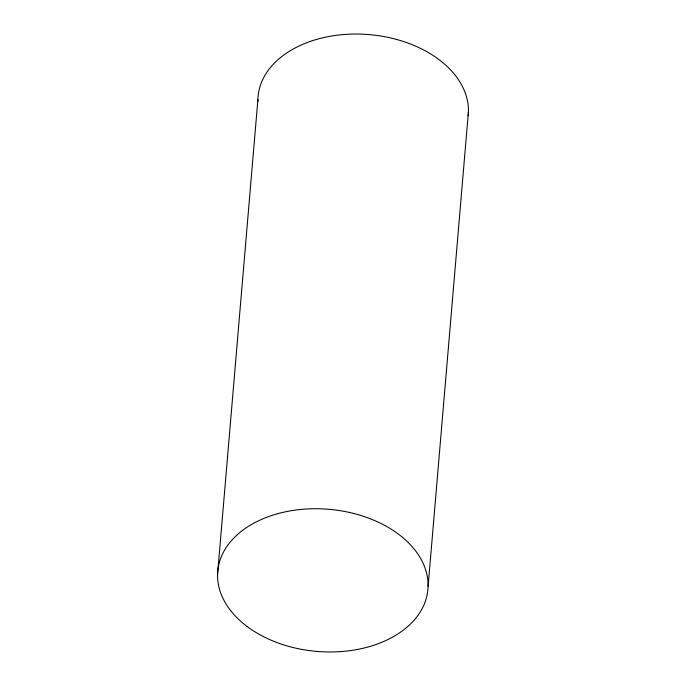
<?xml version="1.0" encoding="UTF-8"?>
<svg xmlns="http://www.w3.org/2000/svg" width="686" height="686" viewBox="0 0 686 686"><rect width="100%" height="100%" fill="white"/><g stroke="black" fill="none" stroke-linecap="round" stroke-linejoin="round"><path stroke-width="1.03" d="M217.573 574.242L257.893 99.556M428.107 586.444L468.427 111.758M257.885 101.614A105.49 71.318 4.9 0 1 366.556 34.394A105.49 71.318 4.9 0 1 468.144 115.883M247.089 626.481A105.49 71.318 4.9 0 0 424.034 604.709A105.49 71.318 4.9 0 0 297.398 509.835A105.49 71.318 4.9 0 0 247.089 626.481"/></g></svg>
